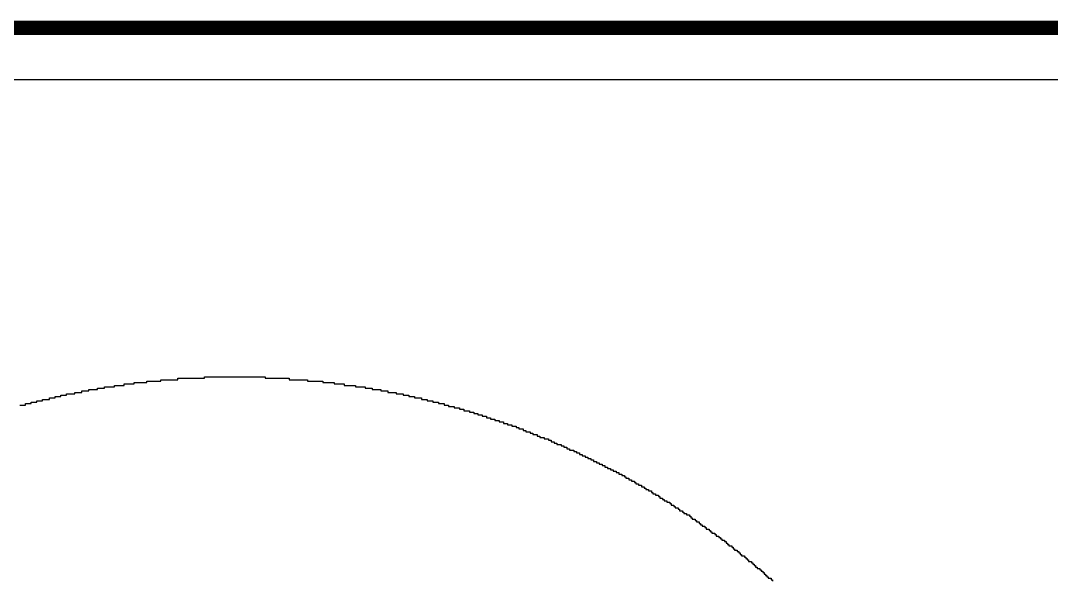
# Model space of a CAD drawing. Header units: millimetres. Extents: x -3.3 to 49.3, y -30.5 to 0.
# Drawn here: x 27.187 to 30.736, y -1.904 to 0.025 of the extents above; entities that cross this region are included whole.
import ezdxf

# ---------------------------------------------------------------- set-up
doc = ezdxf.new("R2010")
doc.units = ezdxf.units.MM
for name, color, linetype in [('BottomLayer', 5, 'Continuous'), ('KeepOutLayer', 6, 'Continuous'), ('TopLayer', 1, 'Continuous'), ('TopOverlay', 2, 'Continuous')]:
    doc.layers.add(name, color=color, linetype=linetype)

msp = doc.modelspace()

# ---------------------------------------------------------------- linework, layer by layer
at = {"layer": 'BottomLayer'}
msp.add_line((2.75, -0.1785), (47.25, -0.1785), dxfattribs=at)
at = {"layer": 'KeepOutLayer', "const_width": 0.05}
msp.add_lwpolyline([(2.75, 0), (47.25, 0)], dxfattribs=at)
at = {"layer": 'TopLayer'}
msp.add_line((2.75, -0.1785), (47.25, -0.1785), dxfattribs=at)
at = {"layer": 'TopOverlay'}
for p, q in [((27.8203, -1.2075), (27.8203, -1.2026)), ((27.8203, -1.2026), (28.029, -1.2026)), ((28.029, -1.2026), (28.029, -1.2075)), ((27.4515, -1.2463), (27.4515, -1.2415)), ((27.4515, -1.2415), (27.4757, -1.2415)), ((27.4757, -1.2415), (27.4757, -1.2366)), ((27.4757, -1.2366), (27.5097, -1.2366)), ((27.5097, -1.2366), (27.5097, -1.2318)), ((27.5097, -1.2318), (27.5437, -1.2318)), ((27.5437, -1.2318), (27.5437, -1.2269)), ((27.5437, -1.2269), (27.5776, -1.2269)), ((27.5776, -1.2269), (27.5776, -1.2221)), ((27.5776, -1.2221), (27.6213, -1.2221)), ((27.6213, -1.2221), (27.6213, -1.2172)), ((27.6213, -1.2172), (27.6699, -1.2172)), ((27.6699, -1.2172), (27.6699, -1.2124)), ((27.6699, -1.2124), (27.7281, -1.2124)), ((27.7281, -1.2124), (27.7281, -1.2075)), ((27.7281, -1.2075), (27.8203, -1.2075)), ((28.029, -1.2075), (28.1115, -1.2075)), ((28.1115, -1.2075), (28.1115, -1.2124)), ((28.1115, -1.2124), (28.1746, -1.2124)), ((28.1746, -1.2124), (28.1746, -1.2172)), ((28.1746, -1.2172), (28.2279, -1.2172)), ((28.2279, -1.2172), (28.2279, -1.2221)), ((28.2279, -1.2221), (28.2668, -1.2221)), ((28.2668, -1.2221), (28.2668, -1.2269)), ((28.2668, -1.2269), (28.3007, -1.2269)), ((28.3007, -1.2269), (28.3007, -1.2318)), ((28.3007, -1.2318), (28.3396, -1.2318)), ((28.3396, -1.2318), (28.3396, -1.2366)), ((28.3396, -1.2366), (28.3735, -1.2366)), ((28.3735, -1.2366), (28.3735, -1.2415)), ((28.3735, -1.2415), (28.3978, -1.2415)), ((28.3978, -1.2415), (28.3978, -1.2463)), ((27.2865, -1.2803), (27.2865, -1.2754)), ((27.2865, -1.2754), (27.3059, -1.2754)), ((27.3059, -1.2754), (27.3059, -1.2706)), ((27.3059, -1.2706), (27.3253, -1.2706)), ((27.3253, -1.2706), (27.3253, -1.2657)), ((27.3253, -1.2657), (27.3447, -1.2657)), ((27.3447, -1.2657), (27.3447, -1.2609)), ((27.3447, -1.2609), (27.3738, -1.2609)), ((27.3738, -1.2609), (27.3738, -1.256)), ((27.3738, -1.256), (27.3981, -1.256)), ((27.3981, -1.256), (27.3981, -1.2512)), ((27.3981, -1.2512), (27.4224, -1.2512)), ((27.4224, -1.2512), (27.4224, -1.2463)), ((27.4224, -1.2463), (27.4515, -1.2463)), ((28.3978, -1.2463), (28.4269, -1.2463)), ((28.4269, -1.2463), (28.4269, -1.2512)), ((28.4269, -1.2512), (28.4512, -1.2512)), ((28.4512, -1.2512), (28.4512, -1.256)), ((28.4512, -1.256), (28.4803, -1.256)), ((28.4803, -1.256), (28.4803, -1.2609)), ((28.4803, -1.2609), (28.5046, -1.2609)), ((28.5046, -1.2609), (28.5046, -1.2657)), ((28.5046, -1.2657), (28.524, -1.2657)), ((28.524, -1.2657), (28.524, -1.2706)), ((28.524, -1.2706), (28.5434, -1.2706)), ((28.5434, -1.2706), (28.5434, -1.2754)), ((28.5434, -1.2754), (28.5676, -1.2754)), ((28.5676, -1.2754), (28.5676, -1.2803)), ((27.1846, -1.2997), (27.204, -1.2997)), ((27.204, -1.2997), (27.204, -1.2949)), ((27.204, -1.2949), (27.2234, -1.2949)), ((27.2234, -1.2949), (27.2234, -1.29)), ((27.2234, -1.29), (27.2428, -1.29)), ((27.2428, -1.29), (27.2428, -1.2851)), ((27.2428, -1.2851), (27.2622, -1.2851)), ((27.2622, -1.2851), (27.2622, -1.2803)), ((27.2622, -1.2803), (27.2865, -1.2803)), ((28.5676, -1.2803), (28.5871, -1.2803)), ((28.5871, -1.2803), (28.5871, -1.2851)), ((28.5871, -1.2851), (28.6065, -1.2851)), ((28.6065, -1.2851), (28.6065, -1.29)), ((28.6065, -1.29), (28.6259, -1.29)), ((28.6259, -1.29), (28.6259, -1.2949)), ((28.6259, -1.2949), (28.6453, -1.2949)), ((28.6453, -1.2949), (28.6453, -1.2997)), ((28.6453, -1.2997), (28.6599, -1.2997)), ((28.6599, -1.2997), (28.6599, -1.3046)), ((28.6599, -1.3046), (28.6793, -1.3046)), ((28.6793, -1.3046), (28.6793, -1.3094)), ((28.6793, -1.3094), (28.6987, -1.3094)), ((28.6987, -1.3094), (28.6987, -1.3143)), ((28.6987, -1.3143), (28.7132, -1.3143)), ((28.7132, -1.3143), (28.7132, -1.3191)), ((28.7132, -1.3191), (28.7326, -1.3191)), ((28.7326, -1.3191), (28.7326, -1.324)), ((28.7326, -1.324), (28.7472, -1.324)), ((28.7472, -1.324), (28.7472, -1.3288)), ((28.7472, -1.3288), (28.7618, -1.3288)), ((28.7618, -1.3288), (28.7618, -1.3337)), ((28.7618, -1.3337), (28.7763, -1.3337)), ((28.7763, -1.3337), (28.7763, -1.3385)), ((28.7763, -1.3385), (28.7909, -1.3385)), ((28.7909, -1.3385), (28.7909, -1.3434)), ((28.7909, -1.3434), (28.8054, -1.3434)), ((28.8054, -1.3434), (28.8054, -1.3482)), ((28.8054, -1.3482), (28.82, -1.3482)), ((28.82, -1.3482), (28.82, -1.3531)), ((28.82, -1.3531), (28.8346, -1.3531)), ((28.8346, -1.3531), (28.8346, -1.3579)), ((28.8346, -1.3579), (28.8491, -1.3579)), ((28.8491, -1.3579), (28.8491, -1.3628)), ((28.8491, -1.3628), (28.8637, -1.3628)), ((28.8637, -1.3628), (28.8637, -1.3676)), ((28.8637, -1.3676), (28.8782, -1.3676)), ((28.8782, -1.3676), (28.8782, -1.3725)), ((28.8782, -1.3725), (28.8928, -1.3725)), ((28.8928, -1.3725), (28.8928, -1.3774)), ((28.8928, -1.3774), (28.9025, -1.3774)), ((28.9025, -1.3774), (28.9025, -1.3822)), ((28.9025, -1.3822), (28.9171, -1.3822)), ((28.9171, -1.3822), (28.9171, -1.3871)), ((28.9171, -1.3871), (28.9268, -1.3871)), ((28.9268, -1.3871), (28.9268, -1.3919)), ((28.9268, -1.3919), (28.9413, -1.3919)), ((28.9413, -1.3919), (28.9413, -1.3968)), ((28.9413, -1.3968), (28.951, -1.3968)), ((28.951, -1.3968), (28.951, -1.4016)), ((28.951, -1.4016), (28.9656, -1.4016)), ((28.9656, -1.4016), (28.9656, -1.4065)), ((28.9656, -1.4065), (28.9753, -1.4065)), ((28.9753, -1.4065), (28.9753, -1.4113)), ((28.9753, -1.4113), (28.9899, -1.4113)), ((28.9899, -1.4113), (28.9899, -1.4162)), ((28.9899, -1.4162), (29.0044, -1.4162)), ((29.0044, -1.4162), (29.0044, -1.421)), ((29.0044, -1.421), (29.0141, -1.421)), ((29.0141, -1.421), (29.0141, -1.4259)), ((29.0141, -1.4259), (29.0238, -1.4259)), ((29.0238, -1.4259), (29.0238, -1.4307)), ((29.0238, -1.4307), (29.0335, -1.4307)), ((29.0335, -1.4307), (29.0335, -1.4356)), ((29.0335, -1.4356), (29.0481, -1.4356)), ((29.0481, -1.4356), (29.0481, -1.4404)), ((29.0481, -1.4404), (29.0578, -1.4404)), ((29.0578, -1.4404), (29.0578, -1.4453)), ((29.0578, -1.4453), (29.0675, -1.4453)), ((29.0675, -1.4453), (29.0675, -1.4501)), ((29.0675, -1.4501), (29.0772, -1.4501)), ((29.0772, -1.4501), (29.0772, -1.455)), ((29.0772, -1.455), (29.0918, -1.455)), ((29.0918, -1.455), (29.0918, -1.4599)), ((29.0918, -1.4599), (29.1015, -1.4599)), ((29.1015, -1.4599), (29.1015, -1.4647)), ((29.1015, -1.4647), (29.1112, -1.4647)), ((29.1112, -1.4647), (29.1112, -1.4696)), ((29.1112, -1.4696), (29.1209, -1.4696)), ((29.1209, -1.4696), (29.1209, -1.4744)), ((29.1209, -1.4744), (29.1306, -1.4744)), ((29.1306, -1.4744), (29.1306, -1.4793)), ((29.1306, -1.4793), (29.1403, -1.4793)), ((29.1403, -1.4793), (29.1403, -1.4841)), ((29.1403, -1.4841), (29.15, -1.4841)), ((29.15, -1.4841), (29.15, -1.489)), ((29.15, -1.489), (29.1597, -1.489)), ((29.1597, -1.489), (29.1597, -1.4938)), ((29.1597, -1.4938), (29.1694, -1.4938)), ((29.1694, -1.4938), (29.1694, -1.4987)), ((29.1694, -1.4987), (29.1791, -1.4987)), ((29.1791, -1.4987), (29.1791, -1.5035)), ((29.1791, -1.5035), (29.1888, -1.5035)), ((29.1888, -1.5035), (29.1888, -1.5084)), ((29.1888, -1.5084), (29.1985, -1.5084)), ((29.1985, -1.5084), (29.1985, -1.5132)), ((29.1985, -1.5132), (29.2082, -1.5132)), ((29.2082, -1.5132), (29.2082, -1.5181)), ((29.2082, -1.5181), (29.2179, -1.5181)), ((29.2179, -1.5181), (29.2179, -1.5229)), ((29.2179, -1.5229), (29.2276, -1.5229)), ((29.2276, -1.5229), (29.2276, -1.5278)), ((29.2276, -1.5278), (29.2374, -1.5278)), ((29.2374, -1.5278), (29.2374, -1.5326)), ((29.2374, -1.5326), (29.2471, -1.5326)), ((29.2471, -1.5326), (29.2471, -1.5375)), ((29.2471, -1.5375), (29.2568, -1.5375)), ((29.2568, -1.5375), (29.2568, -1.5424)), ((29.2568, -1.5424), (29.2665, -1.5424)), ((29.2665, -1.5424), (29.2665, -1.5472)), ((29.2665, -1.5472), (29.2713, -1.5472)), ((29.2713, -1.5472), (29.2713, -1.5521)), ((29.2713, -1.5521), (29.281, -1.5521)), ((29.281, -1.5521), (29.281, -1.5569)), ((29.281, -1.5569), (29.2907, -1.5569)), ((29.2907, -1.5569), (29.2907, -1.5618)), ((29.2907, -1.5618), (29.3004, -1.5618)), ((29.3004, -1.5618), (29.3004, -1.5666)), ((29.3004, -1.5666), (29.3053, -1.5666)), ((29.3053, -1.5666), (29.3053, -1.5715)), ((29.3053, -1.5715), (29.315, -1.5715)), ((29.315, -1.5715), (29.315, -1.5763)), ((29.315, -1.5763), (29.3247, -1.5763)), ((29.3247, -1.5763), (29.3247, -1.5812)), ((29.3247, -1.5812), (29.3344, -1.5812)), ((29.3344, -1.5812), (29.3344, -1.586)), ((29.3344, -1.586), (29.3393, -1.586)), ((29.3393, -1.586), (29.3393, -1.5909)), ((29.3393, -1.5909), (29.349, -1.5909)), ((29.349, -1.5909), (29.349, -1.5957)), ((29.349, -1.5957), (29.3587, -1.5957)), ((29.3587, -1.5957), (29.3587, -1.6006)), ((29.3587, -1.6006), (29.3635, -1.6006)), ((29.3635, -1.6006), (29.3635, -1.6054)), ((29.3635, -1.6054), (29.3732, -1.6054)), ((29.3732, -1.6054), (29.3732, -1.6103)), ((29.3732, -1.6103), (29.3829, -1.6103)), ((29.3829, -1.6103), (29.3829, -1.6151)), ((29.3829, -1.6151), (29.3878, -1.6151)), ((29.3878, -1.6151), (29.3878, -1.62)), ((29.3878, -1.62), (29.3975, -1.62)), ((29.3975, -1.62), (29.3975, -1.6249)), ((29.3975, -1.6249), (29.4024, -1.6249)), ((29.4024, -1.6249), (29.4024, -1.6297)), ((29.4024, -1.6297), (29.4121, -1.6297)), ((29.4121, -1.6297), (29.4121, -1.6346)), ((29.4121, -1.6346), (29.4218, -1.6346)), ((29.4218, -1.6346), (29.4218, -1.6394)), ((29.4218, -1.6394), (29.4266, -1.6394)), ((29.4266, -1.6394), (29.4266, -1.6443)), ((29.4266, -1.6443), (29.4363, -1.6443)), ((29.4363, -1.6443), (29.4363, -1.6491)), ((29.4363, -1.6491), (29.4412, -1.6491)), ((29.4412, -1.6491), (29.4412, -1.654)), ((29.4412, -1.654), (29.4509, -1.654)), ((29.4509, -1.654), (29.4509, -1.6588)), ((29.4509, -1.6588), (29.4557, -1.6588)), ((29.4557, -1.6588), (29.4557, -1.6637)), ((29.4557, -1.6637), (29.4654, -1.6637)), ((29.4654, -1.6637), (29.4654, -1.6685)), ((29.4654, -1.6685), (29.4703, -1.6685)), ((29.4703, -1.6685), (29.4703, -1.6734)), ((29.4703, -1.6734), (29.48, -1.6734)), ((29.48, -1.6734), (29.48, -1.6782)), ((29.48, -1.6782), (29.4897, -1.6782)), ((29.4897, -1.6782), (29.4897, -1.6831)), ((29.4897, -1.6831), (29.4946, -1.6831)), ((29.4946, -1.6831), (29.4946, -1.6879)), ((29.4946, -1.6879), (29.4994, -1.6879)), ((29.4994, -1.6879), (29.4994, -1.6928)), ((29.4994, -1.6928), (29.5091, -1.6928)), ((29.5091, -1.6928), (29.5091, -1.6976)), ((29.5091, -1.6976), (29.514, -1.6976)), ((29.514, -1.6976), (29.514, -1.7025)), ((29.514, -1.7025), (29.5237, -1.7025)), ((29.5237, -1.7025), (29.5237, -1.7074)), ((29.5237, -1.7074), (29.5285, -1.7074)), ((29.5285, -1.7074), (29.5285, -1.7122)), ((29.5285, -1.7122), (29.5334, -1.7122)), ((29.5334, -1.7122), (29.5334, -1.7171)), ((29.5334, -1.7171), (29.5431, -1.7171)), ((29.5431, -1.7171), (29.5431, -1.7219)), ((29.5431, -1.7219), (29.5479, -1.7219)), ((29.5479, -1.7219), (29.5479, -1.7268)), ((29.5479, -1.7268), (29.5576, -1.7268)), ((29.5576, -1.7268), (29.5576, -1.7316)), ((29.5576, -1.7316), (29.5625, -1.7316)), ((29.5625, -1.7316), (29.5625, -1.7365)), ((29.5625, -1.7365), (29.5674, -1.7365)), ((29.5674, -1.7365), (29.5674, -1.7413)), ((29.5674, -1.7413), (29.5771, -1.7413)), ((29.5771, -1.7413), (29.5771, -1.7462)), ((29.5771, -1.7462), (29.5819, -1.7462)), ((29.5819, -1.7462), (29.5819, -1.751)), ((29.5819, -1.751), (29.5916, -1.751)), ((29.5916, -1.751), (29.5916, -1.7559)), ((29.5916, -1.7559), (29.5965, -1.7559)), ((29.5965, -1.7559), (29.5965, -1.7607)), ((29.5965, -1.7607), (29.6013, -1.7607)), ((29.6013, -1.7607), (29.6013, -1.7656)), ((29.6013, -1.7656), (29.611, -1.7656)), ((29.611, -1.7656), (29.611, -1.7704)), ((29.611, -1.7704), (29.6159, -1.7704)), ((29.6159, -1.7704), (29.6159, -1.7753)), ((29.6159, -1.7753), (29.6207, -1.7753)), ((29.6207, -1.7753), (29.6207, -1.7801)), ((29.6207, -1.7801), (29.6256, -1.7801)), ((29.6256, -1.7801), (29.6256, -1.785)), ((29.6256, -1.785), (29.6353, -1.785)), ((29.6353, -1.785), (29.6353, -1.7899)), ((29.6353, -1.7899), (29.6401, -1.7899)), ((29.6401, -1.7899), (29.6401, -1.7947)), ((29.6401, -1.7947), (29.645, -1.7947)), ((29.645, -1.7947), (29.645, -1.7996)), ((29.645, -1.7996), (29.6547, -1.7996)), ((29.6547, -1.7996), (29.6547, -1.8044)), ((29.6547, -1.8044), (29.6596, -1.8044)), ((29.6596, -1.8044), (29.6596, -1.8093)), ((29.6596, -1.8093), (29.6644, -1.8093)), ((29.6644, -1.8093), (29.6644, -1.8141)), ((29.6644, -1.8141), (29.6693, -1.8141)), ((29.6693, -1.8141), (29.6693, -1.819)), ((29.6693, -1.819), (29.679, -1.819)), ((29.679, -1.819), (29.679, -1.8238)), ((29.679, -1.8238), (29.6838, -1.8238)), ((29.6838, -1.8238), (29.6838, -1.8287)), ((29.6838, -1.8287), (29.6887, -1.8287)), ((29.6887, -1.8287), (29.6887, -1.8335)), ((29.6887, -1.8335), (29.6935, -1.8335)), ((29.6935, -1.8335), (29.6935, -1.8384)), ((29.6935, -1.8384), (29.7032, -1.8384)), ((29.7032, -1.8384), (29.7032, -1.8432)), ((29.7032, -1.8432), (29.7081, -1.8432)), ((29.7081, -1.8432), (29.7081, -1.8481)), ((29.7081, -1.8481), (29.7129, -1.8481)), ((29.7129, -1.8481), (29.7129, -1.8529)), ((29.7129, -1.8529), (29.7178, -1.8529)), ((29.7178, -1.8529), (29.7178, -1.8578)), ((29.7178, -1.8578), (29.7226, -1.8578)), ((29.7226, -1.8578), (29.7226, -1.8626)), ((29.7226, -1.8626), (29.7324, -1.8626)), ((29.7324, -1.8626), (29.7324, -1.8675)), ((29.7324, -1.8675), (29.7372, -1.8675)), ((29.7372, -1.8675), (29.7372, -1.8724)), ((29.7372, -1.8724), (29.7421, -1.8724)), ((29.7421, -1.8724), (29.7421, -1.8772)), ((29.7421, -1.8772), (29.7469, -1.8772)), ((29.7469, -1.8772), (29.7469, -1.8821)), ((29.7469, -1.8821), (29.7518, -1.8821)), ((29.7518, -1.8821), (29.7518, -1.8869)), ((29.7518, -1.8869), (29.7566, -1.8869)), ((29.7566, -1.8869), (29.7566, -1.8918)), ((29.7566, -1.8918), (29.7615, -1.8918)), ((29.7615, -1.8918), (29.7615, -1.8966)), ((29.7615, -1.8966), (29.7712, -1.8966)), ((29.7712, -1.8966), (29.7712, -1.9015)), ((29.7712, -1.9015), (29.776, -1.9015)), ((29.776, -1.9015), (29.776, -1.9063))]:
    msp.add_line(p, q, dxfattribs=at)

doc.saveas('drawing.dxf')
